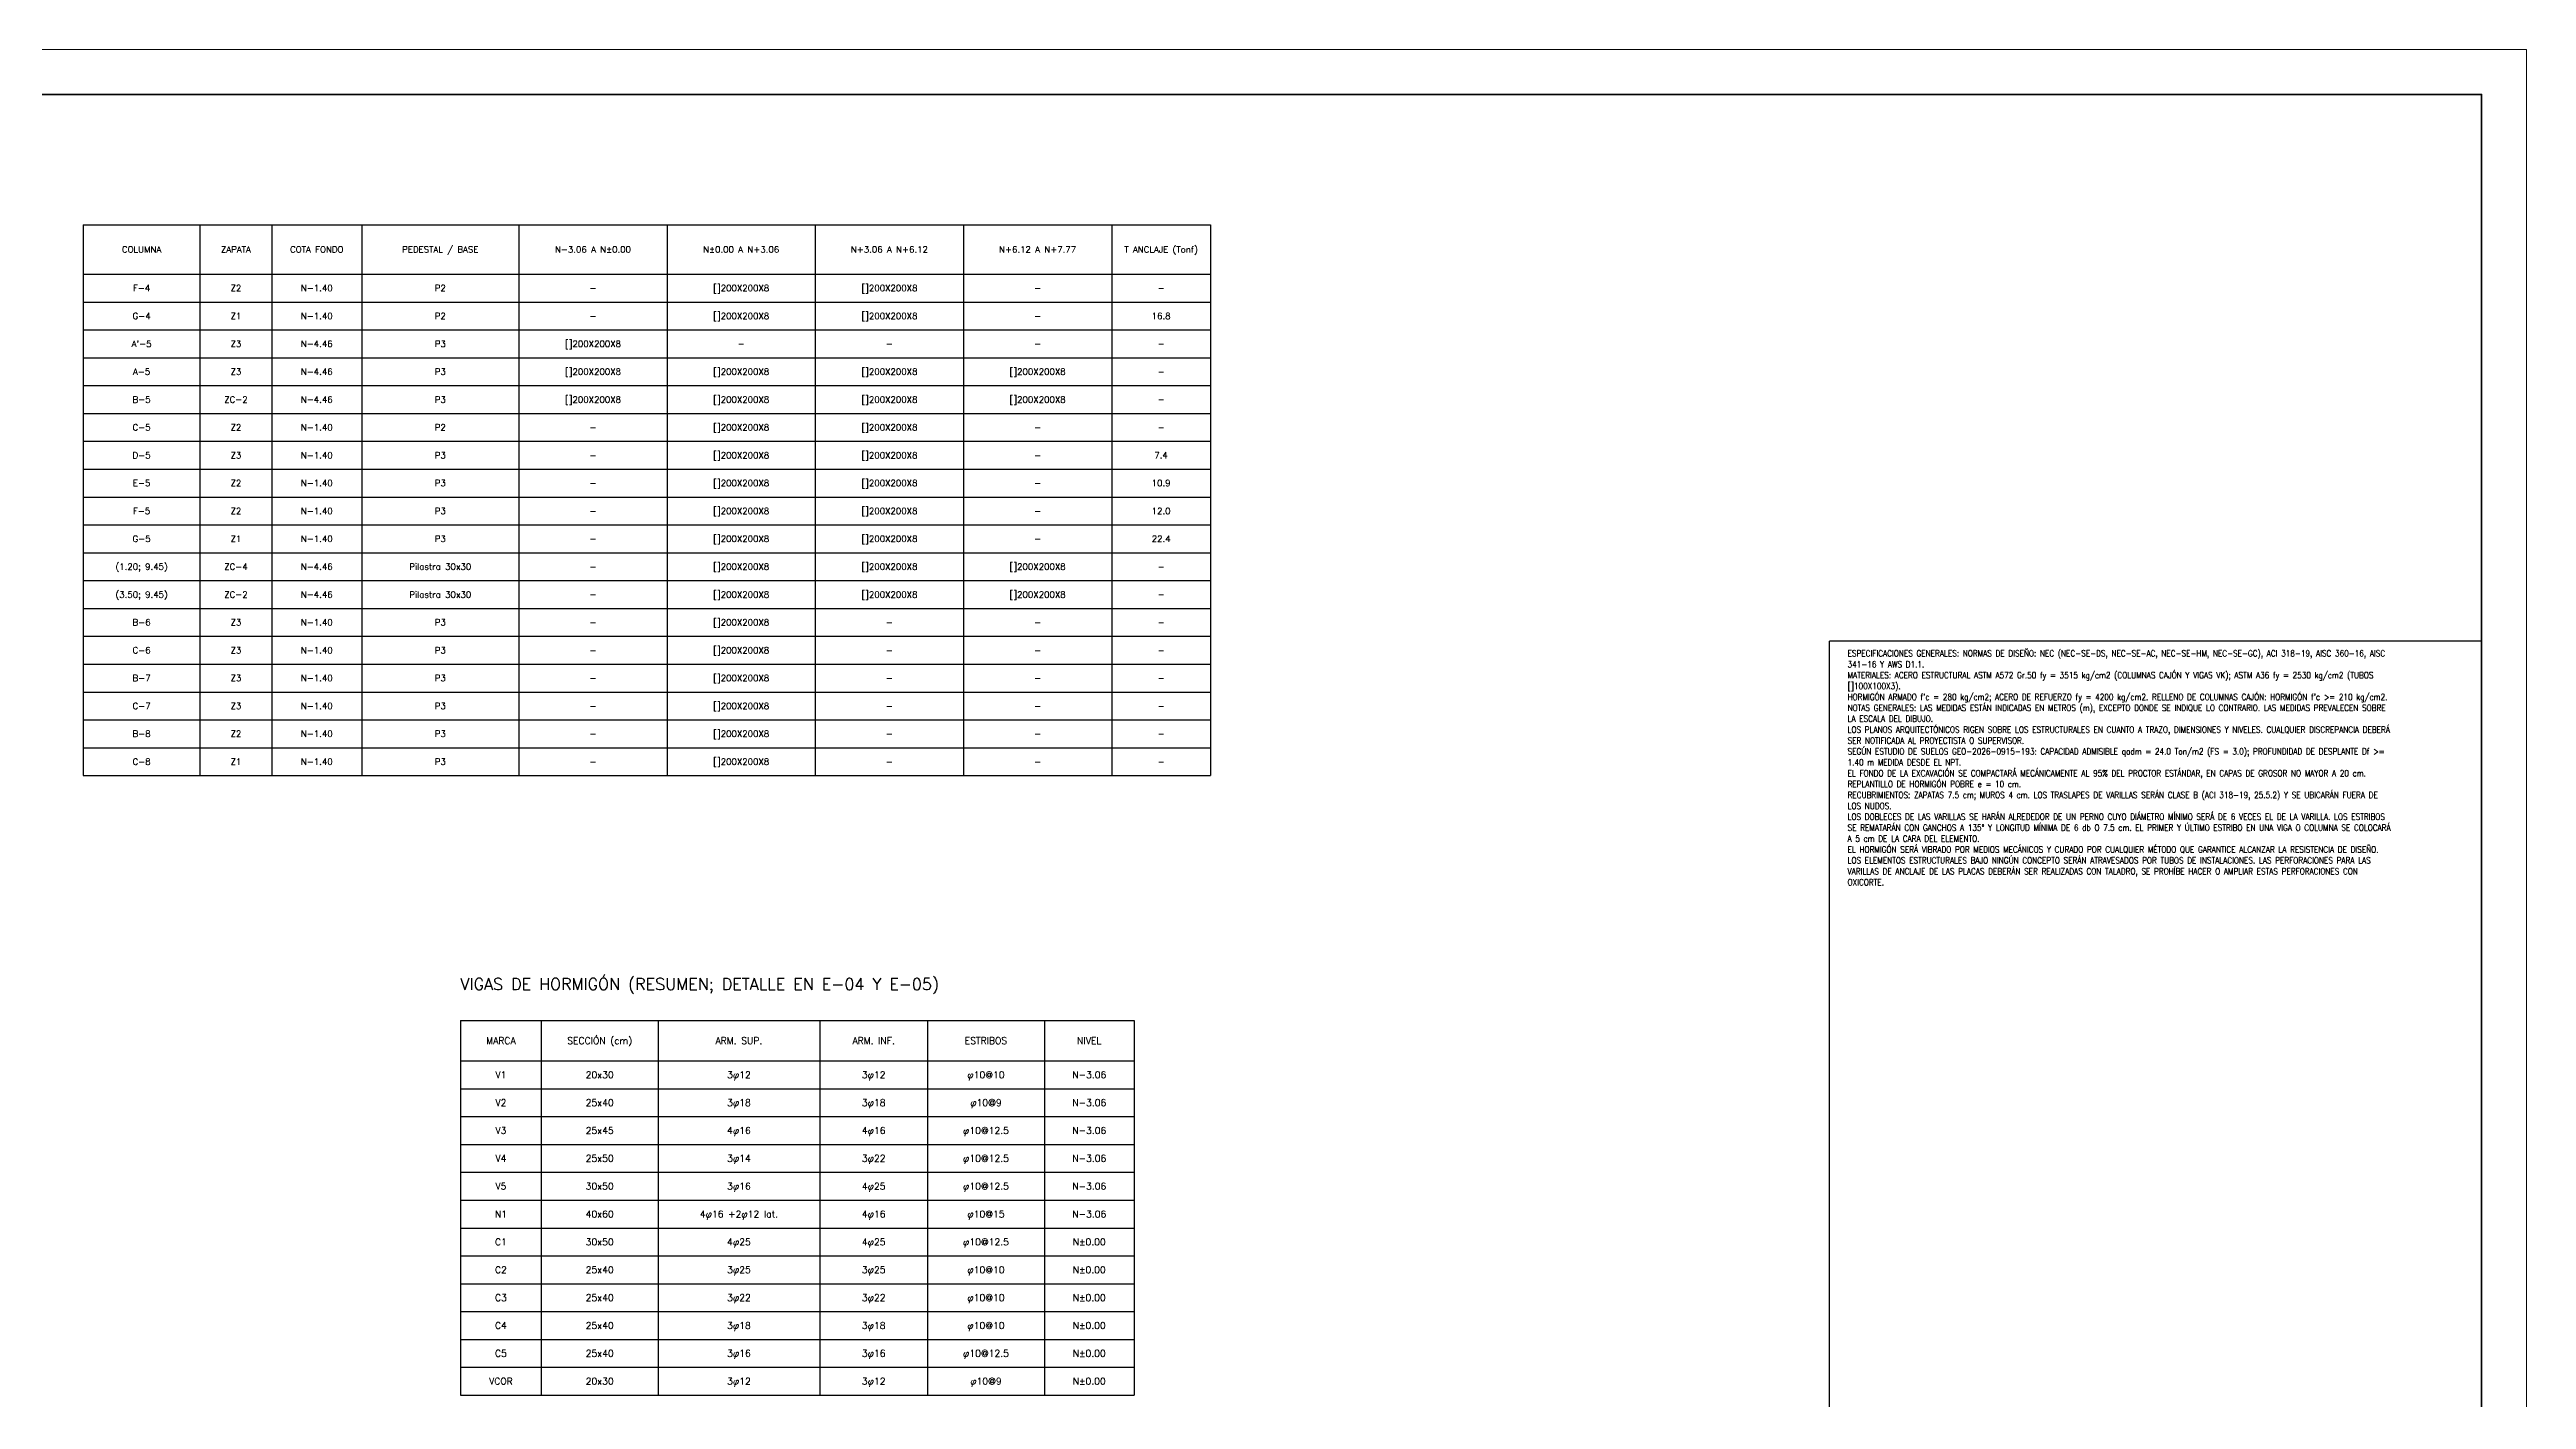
# Model space of a CAD drawing. Header units: metres. Extents: x 0 to 84, y 0 to 59.4.
# Drawn here: x 28.9 to 84, y 29.4 to 59.4 of the extents above; entities that cross this region are included whole.
import ezdxf
from ezdxf.enums import TextEntityAlignment as Align

# ---------------------------------------------------------------- set-up
doc = ezdxf.new("R2010")
doc.units = ezdxf.units.M
for name, color, linetype, lineweight in [('05-EST-TEXTO', 7, 'Continuous', 13), ('BORDER_LIMITS', 7, 'Continuous', 18), ('DRAWING_BORDER', 7, 'Continuous', 50), ('E_TABLA', 7, 'Continuous', 25), ('E_TEXTO', 7, 'Continuous', 13), ('E_TITULO', 7, 'Continuous', 25), ('FORMATO', 7, 'Continuous', 25)]:
    doc.layers.add(name, color=color, linetype=linetype, lineweight=lineweight)
doc.styles.add('KUBIEC', font='romans.shx')

msp = doc.modelspace()

# ---------------------------------------------------------------- linework, layer by layer
at = {"layer": 'BORDER_LIMITS'}
msp.add_lwpolyline([(0, 0), (84, 0), (84, 59.4), (0, 59.4)], close=True, dxfattribs=at)
at = {"layer": 'DRAWING_BORDER'}
msp.add_lwpolyline([(1, 1), (83, 1), (83, 58.4), (1, 58.4)], close=True, dxfattribs=at)
at = {"layer": 'E_TABLA'}
for p, q in [((29.6, 55.5), (54.7, 55.5)), ((29.6, 55.5), (29.6, 43.24)), ((32.2, 55.5), (32.2, 43.24)), ((33.8, 55.5), (33.8, 43.24)), ((35.8, 55.5), (35.8, 43.24)), ((39.3, 55.5), (39.3, 43.24)), ((42.6, 55.5), (42.6, 43.24)), ((45.9, 55.5), (45.9, 43.24)), ((49.2, 55.5), (49.2, 43.24)), ((52.5, 55.5), (52.5, 43.24)), ((54.7, 55.5), (54.7, 43.24)), ((29.6, 54.4), (54.7, 54.4)), ((29.6, 53.78), (54.7, 53.78)), ((29.6, 53.16), (54.7, 53.16)), ((29.6, 52.54), (54.7, 52.54)), ((29.6, 51.92), (54.7, 51.92)), ((29.6, 51.3), (54.7, 51.3)), ((29.6, 50.68), (54.7, 50.68)), ((29.6, 50.06), (54.7, 50.06)), ((29.6, 49.44), (54.7, 49.44)), ((29.6, 48.82), (54.7, 48.82)), ((29.6, 48.2), (54.7, 48.2)), ((29.6, 47.58), (54.7, 47.58)), ((29.6, 46.96), (54.7, 46.96)), ((29.6, 46.34), (54.7, 46.34)), ((29.6, 45.72), (54.7, 45.72)), ((29.6, 45.1), (54.7, 45.1)), ((29.6, 44.48), (54.7, 44.48)), ((29.6, 43.86), (54.7, 43.86)), ((29.6, 43.24), (54.7, 43.24)), ((38, 37.79), (53, 37.79)), ((38, 37.79), (38, 29.45)), ((39.8, 37.79), (39.8, 29.45)), ((42.4, 37.79), (42.4, 29.45)), ((46, 37.79), (46, 29.45)), ((48.4, 37.79), (48.4, 29.45)), ((51, 37.79), (51, 29.45)), ((53, 37.79), (53, 29.45)), ((38, 36.89), (53, 36.89)), ((38, 36.27), (53, 36.27)), ((38, 35.65), (53, 35.65)), ((38, 35.03), (53, 35.03)), ((38, 34.41), (53, 34.41)), ((38, 33.79), (53, 33.79)), ((38, 33.17), (53, 33.17)), ((38, 32.55), (53, 32.55)), ((38, 31.93), (53, 31.93)), ((38, 31.31), (53, 31.31)), ((38, 30.69), (53, 30.69)), ((38, 30.07), (53, 30.07)), ((38, 29.45), (53, 29.45))]:
    msp.add_line(p, q, dxfattribs=at)
at = {"layer": 'FORMATO'}
for p in [(68.484, 1), (83, 46.232)]:
    msp.add_line(p, (68.484, 46.232), dxfattribs=at)

# ---------------------------------------------------------------- texts
at = {"layer": '05-EST-TEXTO', "style": 'KUBIEC', "width": 0.85}
for s, p in [('341-16 Y AWS D1.1.', (68.884, 45.605)), ('ESPECIFICACIONES GENERALES: NORMAS DE DISEÑO: NEC (NEC-SE-DS, NEC-SE-AC, NEC-SE-HM, NEC-SE-GC), ACI 318-19, AISC 360-16, AISC', (68.884, 45.848)), ('MATERIALES: ACERO ESTRUCTURAL ASTM A572 Gr.50 fy = 3515 kg/cm2 (COLUMNAS CAJÓN Y VIGAS VK); ASTM A36 fy = 2530 kg/cm2 (TUBOS', (68.884, 45.363)), ('[]100X100X3).', (68.884, 45.12)), ("HORMIGÓN ARMADO f'c = 280 kg/cm2; ACERO DE REFUERZO fy = 4200 kg/cm2. RELLENO DE COLUMNAS CAJÓN: HORMIGÓN f'c >= 210 kg/cm2.", (68.884, 44.878)), ('NOTAS GENERALES: LAS MEDIDAS ESTÁN INDICADAS EN METROS (m), EXCEPTO DONDE SE INDIQUE LO CONTRARIO. LAS MEDIDAS PREVALECEN SOBRE', (68.884, 44.636)), ('LA ESCALA DEL DIBUJO.', (68.884, 44.393)), ('LOS PLANOS ARQUITECTÓNICOS RIGEN SOBRE LOS ESTRUCTURALES EN CUANTO A TRAZO, DIMENSIONES Y NIVELES. CUALQUIER DISCREPANCIA DEBERÁ', (68.884, 44.151)), ('SER NOTIFICADA AL PROYECTISTA O SUPERVISOR.', (68.884, 43.908)), ('SEGÚN ESTUDIO DE SUELOS GEO-2026-0915-193: CAPACIDAD ADMISIBLE qadm = 24.0 Ton/m2 (FS = 3.0); PROFUNDIDAD DE DESPLANTE Df >=', (68.884, 43.665)), ('1.40 m MEDIDA DESDE EL NPT.', (68.884, 43.423)), ('EL FONDO DE LA EXCAVACIÓN SE COMPACTARÁ MECÁNICAMENTE AL 95% DEL PROCTOR ESTÁNDAR, EN CAPAS DE GROSOR NO MAYOR A 20 cm.', (68.884, 43.181)), ('REPLANTILLO DE HORMIGÓN POBRE e = 10 cm.', (68.884, 42.938)), ('RECUBRIMIENTOS: ZAPATAS 7.5 cm; MUROS 4 cm. LOS TRASLAPES DE VARILLAS SERÁN CLASE B (ACI 318-19, 25.5.2) Y SE UBICARÁN FUERA DE', (68.884, 42.696)), ('LOS NUDOS.', (68.884, 42.453)), ('SE REMATARÁN CON GANCHOS A 135° Y LONGITUD MÍNIMA DE 6 db O 7.5 cm. EL PRIMER Y ÚLTIMO ESTRIBO EN UNA VIGA O COLUMNA SE COLOCARÁ', (68.884, 41.968)), ('LOS DOBLECES DE LAS VARILLAS SE HARÁN ALREDEDOR DE UN PERNO CUYO DIÁMETRO MÍNIMO SERÁ DE 6 VECES EL DE LA VARILLA. LOS ESTRIBOS', (68.884, 42.211)), ('A 5 cm DE LA CARA DEL ELEMENTO.', (68.884, 41.725)), ('EL HORMIGÓN SERÁ VIBRADO POR MEDIOS MECÁNICOS Y CURADO POR CUALQUIER MÉTODO QUE GARANTICE ALCANZAR LA RESISTENCIA DE DISEÑO.', (68.884, 41.483)), ('LOS ELEMENTOS ESTRUCTURALES BAJO NINGÚN CONCEPTO SERÁN ATRAVESADOS POR TUBOS DE INSTALACIONES. LAS PERFORACIONES PARA LAS', (68.884, 41.24)), ('VARILLAS DE ANCLAJE DE LAS PLACAS DEBERÁN SER REALIZADAS CON TALADRO, SE PROHÍBE HACER O AMPLIAR ESTAS PERFORACIONES CON', (68.884, 40.998)), ('OXICORTE.', (68.884, 40.755))]:
    msp.add_text(s, height=0.14, dxfattribs=at).set_placement(p, align=Align.BOTTOM_LEFT)
at = {"layer": 'E_TEXTO', "style": 'KUBIEC'}
for s, height, p in [('COLUMNA', 0.14, (30.9, 54.95)), ('ZAPATA', 0.14, (33, 54.95)), ('COTA FONDO', 0.14, (34.8, 54.95)), ('PEDESTAL / BASE', 0.14, (37.55, 54.95)), ('N-3.06 A N±0.00', 0.14, (40.95, 54.95)), ('N±0.00 A N+3.06', 0.14, (44.25, 54.95)), ('N+3.06 A N+6.12', 0.14, (47.55, 54.95)), ('N+6.12 A N+7.77', 0.14, (50.85, 54.95)), ('T ANCLAJE (Tonf)', 0.14, (53.6, 54.95)), ('F-4', 0.14, (30.9, 54.09)), ('Z2', 0.14, (33, 54.09)), ('N-1.40', 0.14, (34.8, 54.09)), ('P2', 0.14, (37.55, 54.09)), ('-', 0.14, (40.95, 54.09)), ('[]200X200X8', 0.14, (44.25, 54.09)), ('[]200X200X8', 0.14, (47.55, 54.09)), ('-', 0.14, (50.85, 54.09)), ('-', 0.14, (53.6, 54.09)), ('G-4', 0.14, (30.9, 53.47)), ('Z1', 0.14, (33, 53.47)), ('N-1.40', 0.14, (34.8, 53.47)), ('P2', 0.14, (37.55, 53.47)), ('[]200X200X8', 0.14, (44.25, 53.47)), ('[]200X200X8', 0.14, (47.55, 53.47)), ('16.8', 0.14, (53.6, 53.47)), ('[]200X200X8', 0.14, (40.95, 52.85)), ('-', 0.14, (40.95, 53.47)), ('-', 0.14, (50.85, 53.47)), ("A'-5", 0.14, (30.9, 52.85)), ('Z3', 0.14, (33, 52.85)), ('N-4.46', 0.14, (34.8, 52.85)), ('P3', 0.14, (37.55, 52.85)), ('-', 0.14, (44.25, 52.85)), ('-', 0.14, (47.55, 52.85)), ('-', 0.14, (50.85, 52.85)), ('-', 0.14, (53.6, 52.85)), ('A-5', 0.14, (30.9, 52.23)), ('Z3', 0.14, (33, 52.23)), ('N-4.46', 0.14, (34.8, 52.23)), ('P3', 0.14, (37.55, 52.23)), ('[]200X200X8', 0.14, (40.95, 52.23)), ('[]200X200X8', 0.14, (44.25, 52.23)), ('[]200X200X8', 0.14, (47.55, 52.23)), ('[]200X200X8', 0.14, (50.85, 52.23)), ('-', 0.14, (53.6, 52.23)), ('B-5', 0.14, (30.9, 51.61)), ('ZC-2', 0.14, (33, 51.61)), ('N-4.46', 0.14, (34.8, 51.61)), ('P3', 0.14, (37.55, 51.61)), ('[]200X200X8', 0.14, (40.95, 51.61)), ('[]200X200X8', 0.14, (44.25, 51.61)), ('[]200X200X8', 0.14, (47.55, 51.61)), ('[]200X200X8', 0.14, (50.85, 51.61)), ('-', 0.14, (53.6, 51.61)), ('C-5', 0.14, (30.9, 50.99)), ('Z2', 0.14, (33, 50.99)), ('N-1.40', 0.14, (34.8, 50.99)), ('P2', 0.14, (37.55, 50.99)), ('-', 0.14, (40.95, 50.99)), ('[]200X200X8', 0.14, (44.25, 50.99)), ('[]200X200X8', 0.14, (47.55, 50.99)), ('-', 0.14, (50.85, 50.99)), ('-', 0.14, (53.6, 50.99)), ('D-5', 0.14, (30.9, 50.37)), ('Z3', 0.14, (33, 50.37)), ('N-1.40', 0.14, (34.8, 50.37)), ('P3', 0.14, (37.55, 50.37)), ('-', 0.14, (40.95, 50.37)), ('[]200X200X8', 0.14, (44.25, 50.37)), ('[]200X200X8', 0.14, (47.55, 50.37)), ('-', 0.14, (50.85, 50.37)), ('7.4', 0.14, (53.6, 50.37)), ('E-5', 0.14, (30.9, 49.75)), ('Z2', 0.14, (33, 49.75)), ('N-1.40', 0.14, (34.8, 49.75)), ('P3', 0.14, (37.55, 49.75)), ('-', 0.14, (40.95, 49.75)), ('[]200X200X8', 0.14, (44.25, 49.75)), ('[]200X200X8', 0.14, (47.55, 49.75)), ('-', 0.14, (50.85, 49.75)), ('10.9', 0.14, (53.6, 49.75)), ('F-5', 0.14, (30.9, 49.13)), ('Z2', 0.14, (33, 49.13)), ('N-1.40', 0.14, (34.8, 49.13)), ('P3', 0.14, (37.55, 49.13)), ('-', 0.14, (40.95, 49.13)), ('[]200X200X8', 0.14, (44.25, 49.13)), ('[]200X200X8', 0.14, (47.55, 49.13)), ('-', 0.14, (50.85, 49.13)), ('12.0', 0.14, (53.6, 49.13)), ('G-5', 0.14, (30.9, 48.51)), ('Z1', 0.14, (33, 48.51)), ('N-1.40', 0.14, (34.8, 48.51)), ('P3', 0.14, (37.55, 48.51)), ('[]200X200X8', 0.14, (44.25, 48.51)), ('[]200X200X8', 0.14, (47.55, 48.51)), ('22.4', 0.14, (53.6, 48.51)), ('(1.20; 9.45)', 0.14, (30.9, 47.89)), ('-', 0.14, (40.95, 48.51)), ('[]200X200X8', 0.14, (44.25, 47.89)), ('[]200X200X8', 0.14, (47.55, 47.89)), ('[]200X200X8', 0.14, (50.85, 47.89)), ('-', 0.14, (50.85, 48.51)), ('ZC-4', 0.14, (33, 47.89)), ('N-4.46', 0.14, (34.8, 47.89)), ('Pilastra 30x30', 0.14, (37.55, 47.89)), ('-', 0.14, (40.95, 47.89)), ('-', 0.14, (53.6, 47.89)), ('(3.50; 9.45)', 0.14, (30.9, 47.27)), ('ZC-2', 0.14, (33, 47.27)), ('N-4.46', 0.14, (34.8, 47.27)), ('Pilastra 30x30', 0.14, (37.55, 47.27)), ('-', 0.14, (40.95, 47.27)), ('[]200X200X8', 0.14, (44.25, 47.27)), ('[]200X200X8', 0.14, (47.55, 47.27)), ('[]200X200X8', 0.14, (50.85, 47.27)), ('-', 0.14, (53.6, 47.27)), ('B-6', 0.14, (30.9, 46.65)), ('Z3', 0.14, (33, 46.65)), ('N-1.40', 0.14, (34.8, 46.65)), ('P3', 0.14, (37.55, 46.65)), ('-', 0.14, (40.95, 46.65)), ('[]200X200X8', 0.14, (44.25, 46.65)), ('-', 0.14, (47.55, 46.65)), ('-', 0.14, (50.85, 46.65)), ('-', 0.14, (53.6, 46.65)), ('C-6', 0.14, (30.9, 46.03)), ('Z3', 0.14, (33, 46.03)), ('N-1.40', 0.14, (34.8, 46.03)), ('P3', 0.14, (37.55, 46.03)), ('-', 0.14, (40.95, 46.03)), ('[]200X200X8', 0.14, (44.25, 46.03)), ('-', 0.14, (47.55, 46.03)), ('-', 0.14, (50.85, 46.03)), ('-', 0.14, (53.6, 46.03)), ('B-7', 0.14, (30.9, 45.41)), ('Z3', 0.14, (33, 45.41)), ('N-1.40', 0.14, (34.8, 45.41)), ('P3', 0.14, (37.55, 45.41)), ('-', 0.14, (40.95, 45.41)), ('[]200X200X8', 0.14, (44.25, 45.41)), ('-', 0.14, (47.55, 45.41)), ('-', 0.14, (50.85, 45.41)), ('-', 0.14, (53.6, 45.41)), ('C-7', 0.14, (30.9, 44.79)), ('Z3', 0.14, (33, 44.79)), ('N-1.40', 0.14, (34.8, 44.79)), ('P3', 0.14, (37.55, 44.79)), ('-', 0.14, (40.95, 44.79)), ('[]200X200X8', 0.14, (44.25, 44.79)), ('-', 0.14, (47.55, 44.79)), ('-', 0.14, (50.85, 44.79)), ('-', 0.14, (53.6, 44.79)), ('B-8', 0.14, (30.9, 44.17)), ('Z2', 0.14, (33, 44.17)), ('N-1.40', 0.14, (34.8, 44.17)), ('P3', 0.14, (37.55, 44.17)), ('-', 0.14, (40.95, 44.17)), ('[]200X200X8', 0.14, (44.25, 44.17)), ('-', 0.14, (47.55, 44.17)), ('-', 0.14, (50.85, 44.17)), ('-', 0.14, (53.6, 44.17)), ('C-8', 0.14, (30.9, 43.55)), ('Z1', 0.14, (33, 43.55)), ('N-1.40', 0.14, (34.8, 43.55)), ('P3', 0.14, (37.55, 43.55)), ('[]200X200X8', 0.14, (44.25, 43.55)), ('-', 0.14, (40.95, 43.55)), ('-', 0.14, (47.55, 43.55)), ('-', 0.14, (50.85, 43.55)), ('-', 0.14, (53.6, 43.55)), ('MARCA', 0.15, (38.9, 37.34)), ('SECCIÓN (cm)', 0.15, (41.1, 37.34)), ('ARM. SUP.', 0.15, (44.2, 37.34)), ('ARM. INF.', 0.15, (47.2, 37.34)), ('ESTRIBOS', 0.15, (49.7, 37.34)), ('NIVEL', 0.15, (52, 37.34)), ('V1', 0.15, (38.9, 36.58)), ('20x30', 0.15, (41.1, 36.58)), ('3φ12', 0.15, (44.2, 36.58)), ('3φ12', 0.15, (47.2, 36.58)), ('φ10@10', 0.15, (49.7, 36.58)), ('N-3.06', 0.15, (52, 36.58)), ('V2', 0.15, (38.9, 35.96)), ('25x40', 0.15, (41.1, 35.96)), ('3φ18', 0.15, (44.2, 35.96)), ('3φ18', 0.15, (47.2, 35.96)), ('φ10@9', 0.15, (49.7, 35.96)), ('N-3.06', 0.15, (52, 35.96)), ('V3', 0.15, (38.9, 35.34)), ('25x45', 0.15, (41.1, 35.34)), ('4φ16', 0.15, (44.2, 35.34)), ('4φ16', 0.15, (47.2, 35.34)), ('φ10@12.5', 0.15, (49.7, 35.34)), ('N-3.06', 0.15, (52, 35.34)), ('V4', 0.15, (38.9, 34.72)), ('25x50', 0.15, (41.1, 34.72)), ('3φ14', 0.15, (44.2, 34.72)), ('3φ22', 0.15, (47.2, 34.72)), ('φ10@12.5', 0.15, (49.7, 34.72)), ('N-3.06', 0.15, (52, 34.72)), ('V5', 0.15, (38.9, 34.1)), ('30x50', 0.15, (41.1, 34.1)), ('3φ16', 0.15, (44.2, 34.1)), ('4φ25', 0.15, (47.2, 34.1)), ('φ10@12.5', 0.15, (49.7, 34.1)), ('N-3.06', 0.15, (52, 34.1)), ('N1', 0.15, (38.9, 33.48)), ('40x60', 0.15, (41.1, 33.48)), ('4φ16 +2φ12 lat.', 0.15, (44.2, 33.48)), ('4φ16', 0.15, (47.2, 33.48)), ('φ10@15', 0.15, (49.7, 33.48)), ('N-3.06', 0.15, (52, 33.48)), ('C1', 0.15, (38.9, 32.86)), ('30x50', 0.15, (41.1, 32.86)), ('4φ25', 0.15, (44.2, 32.86)), ('4φ25', 0.15, (47.2, 32.86)), ('φ10@12.5', 0.15, (49.7, 32.86)), ('N±0.00', 0.15, (52, 32.86)), ('C2', 0.15, (38.9, 32.24)), ('25x40', 0.15, (41.1, 32.24)), ('3φ25', 0.15, (44.2, 32.24)), ('3φ25', 0.15, (47.2, 32.24)), ('φ10@10', 0.15, (49.7, 32.24)), ('N±0.00', 0.15, (52, 32.24)), ('C3', 0.15, (38.9, 31.62)), ('25x40', 0.15, (41.1, 31.62)), ('3φ22', 0.15, (44.2, 31.62)), ('3φ22', 0.15, (47.2, 31.62)), ('φ10@10', 0.15, (49.7, 31.62)), ('N±0.00', 0.15, (52, 31.62)), ('C4', 0.15, (38.9, 31)), ('25x40', 0.15, (41.1, 31)), ('3φ18', 0.15, (44.2, 31)), ('3φ18', 0.15, (47.2, 31)), ('φ10@10', 0.15, (49.7, 31)), ('N±0.00', 0.15, (52, 31)), ('C5', 0.15, (38.9, 30.38)), ('25x40', 0.15, (41.1, 30.38)), ('3φ16', 0.15, (44.2, 30.38)), ('3φ16', 0.15, (47.2, 30.38)), ('φ10@12.5', 0.15, (49.7, 30.38)), ('N±0.00', 0.15, (52, 30.38)), ('VCOR', 0.15, (38.9, 29.76)), ('20x30', 0.15, (41.1, 29.76)), ('3φ12', 0.15, (44.2, 29.76)), ('3φ12', 0.15, (47.2, 29.76)), ('φ10@9', 0.15, (49.7, 29.76)), ('N±0.00', 0.15, (52, 29.76))]:
    msp.add_text(s, height=height, dxfattribs=at).set_placement(p, align=Align.MIDDLE_CENTER)
at = {"layer": 'E_TITULO', "style": 'KUBIEC'}
msp.add_text('VIGAS DE HORMIGÓN (RESUMEN; DETALLE EN E-04 Y E-05)', height=0.26, dxfattribs=at).set_placement((38, 38.39), align=Align.BOTTOM_LEFT)

doc.saveas('drawing.dxf')
